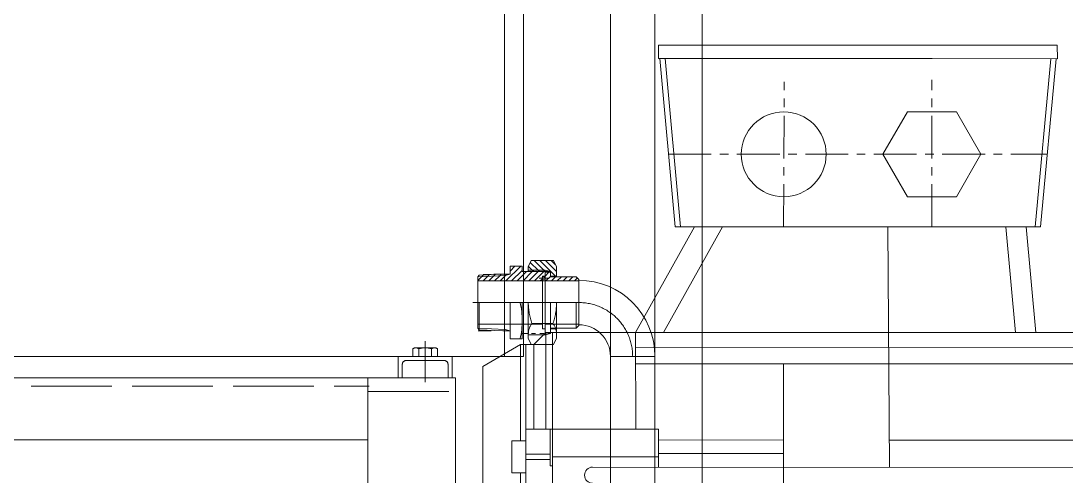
# Model space of a CAD drawing. Header units: inches. Extents: x 76 to 22091, y 292 to 17065.
# Drawn here: x 18816 to 19592, y 7491 to 7829 of the extents above; entities that cross this region are included whole.
import ezdxf

# ---------------------------------------------------------------- set-up
doc = ezdxf.new("R2010")
doc.units = ezdxf.units.IN
doc.header["$MEASUREMENT"] = 0
for name, pattern in [('ACAD_ISO02W100', [15, 12, -3]), ('CENTER', [50.8, 31.75, -6.35, 6.35, -6.35]), ('EB_DASH', [6, 3, -3])]:
    doc.linetypes.add(name, pattern=pattern)
for name, color, linetype, lineweight in [('CAXA0', 7, 'Continuous', 5), ('CAXA1', 5, 'CENTER', 5), ('CAXA3', 7, 'Continuous', 5), ('虚线', 6, 'ACAD_ISO02W100', 5)]:
    doc.layers.add(name, color=color, linetype=linetype, lineweight=lineweight)

msp = doc.modelspace()

# ---------------------------------------------------------------- linework, layer by layer
at = {"color": 7, "lineweight": 5}
for p, q in [((19189.02, 8290.15), (19189.02, 7580.16)), ((19175.02, 8276.15), (19175.02, 7580.16)), ((19253.52, 7192.13), (19253.52, 8210.02)), ((19286.52, 7192.13), (19286.52, 8210.02)), ((19321.52, 8189.16), (19321.52, 6939.16)), ((19289.16, 7811.2), (19289.15, 7801.2)), ((19382.16, 7811.16), (19289.16, 7811.2)), ((19382.16, 7811.16), (19492.16, 7811.16)), ((19492.16, 7811.16), (19585.16, 7811.13)), ((19585.16, 7811.13), (19585.17, 7801.13)), ((19382.15, 7801.16), (19289.15, 7801.2)), ((19290.07, 7801.2), (19301.48, 7676.27)), ((19294.09, 7801.2), (19305.5, 7676.27)), ((19382.16, 7801.16), (19492.16, 7801.16)), ((19492.15, 7801.16), (19585.17, 7801.13)), ((19580.22, 7801.13), (19568.75, 7676.27)), ((19584.24, 7801.13), (19572.77, 7676.27)), ((19315.99, 7676.27), (19272.22, 7597.89)), ((19336.61, 7676.27), (19292.84, 7597.9)), ((19572.77, 7676.27), (19301.48, 7676.27)), ((19459.44, 7676.27), (19460.71, 7497.82)), ((19546.89, 7676.27), (19554.15, 7597.97)), ((19561.95, 7676.27), (19569.22, 7597.98)), ((19192.52, 7646.66), (19194.7, 7651.33)), ((19194.7, 7651.33), (19211.34, 7651.33)), ((19213.52, 7646.66), (19211.34, 7651.33)), ((19155.02, 7639.3), (19156.06, 7640.35)), ((19156.06, 7640.35), (19173.54, 7641.16)), ((19167.02, 7641.16), (19179.02, 7641.16)), ((19173.54, 7641.16), (19179.02, 7641.16)), ((19179.02, 7647.16), (19179.02, 7641.16)), ((19188.02, 7647.16), (19179.02, 7647.16)), ((19188.02, 7647.16), (19188.02, 7643.06)), ((19188.02, 7643.06), (19192.52, 7643.06)), ((19192.52, 7646.66), (19192.52, 7643.06)), ((19192.52, 7644.16), (19205.02, 7644.16)), ((19205.02, 7643.06), (19203.92, 7644.16)), ((19205.02, 7643.06), (19205.02, 7620.16)), ((19205.02, 7642.56), (19209.02, 7642.56)), ((19209.02, 7643.06), (19209.02, 7639.16)), ((19213.52, 7646.66), (19213.52, 7639.16)), ((19155.02, 7639.3), (19155.02, 7601.01)), ((19155.02, 7636.16), (19230.02, 7636.16)), ((19203.05, 7639.66), (19205.02, 7639.66)), ((19203.05, 7639.66), (19203.05, 7620.16)), ((19209.02, 7639.66), (19213.52, 7639.66)), ((19209.02, 7639.66), (19213.52, 7639.66)), ((19228.02, 7639.16), (19209.02, 7639.16)), ((19230.02, 7637.16), (19228.02, 7639.16)), ((19230.02, 7637.16), (19230.02, 7603.16)), ((19230.02, 7636.66), (19230.02, 7603.16)), ((19156.06, 7599.96), (19156.06, 7620.16)), ((19179.02, 7593.16), (19179.02, 7620.16)), ((19228.02, 7601.16), (19228.02, 7620.16)), ((19230.02, 7603.16), (19228.02, 7601.16)), ((19155.02, 7601.01), (19156.06, 7599.96)), ((19156.06, 7599.96), (19173.54, 7599.16)), ((19173.54, 7599.16), (19179.02, 7599.16)), ((19188.02, 7597.26), (19192.52, 7597.26)), ((19196.73, 7589.06), (19205.62, 7597.89)), ((19205.62, 7597.89), (19205.6, 7526.16)), ((19205.62, 7597.89), (19272.22, 7597.89)), ((19210.62, 7597.89), (19210.62, 7460.36)), ((19272.22, 7597.89), (19598.16, 7597.98)), ((19272.28, 7526.11), (19272.22, 7597.89)), ((19158.8, 7572.63), (19186.73, 7589.07)), ((19179.02, 7593.16), (19188.02, 7593.16)), ((19186.72, 7589.07), (19196.73, 7589.06)), ((19186.72, 7589.07), (19186.72, 7517.43)), ((19190.73, 7589.07), (19190.69, 7460.36)), ((19196.73, 7589.06), (19196.73, 7526.15)), ((19272.24, 7586.67), (19818.57, 7586.51)), ((19253.52, 7580.16), (19286.52, 7580.16)), ((19158.8, 7572.63), (19158.78, 7522.63)), ((19381.97, 7574.77), (19272.24, 7574.77)), ((19272.24, 7574.77), (19818.57, 7574.61)), ((19381.97, 7574.77), (19381.7, 7182.63)), ((19073.52, 7564.16), (19073.52, 6964.16)), ((19210.62, 7526.17), (19190.71, 7526.14)), ((19208.74, 7498.96), (19208.74, 7526.17)), ((19289.18, 7526.09), (19210.34, 7526.17)), ((19289.17, 7518.12), (19289.18, 7526.09)), ((18598.52, 7518.16), (19073.52, 7518.16)), ((19158.75, 7391.43), (19158.78, 7522.63)), ((19180.3, 7517.42), (19190.71, 7517.44)), ((19180.3, 7493.76), (19180.3, 7517.42)), ((19289.17, 7518.12), (19381.88, 7518.08)), ((19289.17, 7497.97), (19289.17, 7518.12)), ((19460.57, 7518.03), (19823.57, 7517.77)), ((19208.74, 7507.62), (19190.7, 7507.6)), ((19208.74, 7503.62), (19190.7, 7503.6)), ((19289.17, 7505.7), (19210.62, 7505.62)), ((19289.17, 7508.12), (19381.88, 7508.08)), ((19180.3, 7493.76), (19190.7, 7493.76)), ((19186.72, 7493.76), (19186.72, 7460.36)), ((19208.74, 7498.96), (19210.62, 7498.96)), ((19240.04, 7498.01), (19823.57, 7497.51)), ((19234.28, 7492.02), (19234.28, 7492.01))]:
    msp.add_line(p, q, dxfattribs=at)
msp.add_lwpolyline([(19473.96, 7761.67), (19455.76, 7730.17), (19473.94, 7698.67), (19510.31, 7698.66), (19528.51, 7730.15), (19510.33, 7761.66)], close=True, dxfattribs=at)
for centre, radius in [((19382.14, 7730.16), 31.5), ((19203.97, 7638.23), 1.32)]:
    msp.add_circle(centre, radius, dxfattribs=at)
msp.add_arc((19240.28, 7492.01), 6, 90.32133, 270.27632, dxfattribs=at)
at = {"layer": 'CAXA0', "color": 7, "linetype": 'Continuous', "lineweight": 5}
for p, q in [((19199.77, 7644.16), (19194.25, 7649.67)), ((19204.01, 7644.16), (19196.83, 7651.33)), ((19212.75, 7639.66), (19201.07, 7651.33)), ((19213.52, 7643.14), (19205.32, 7651.33)), ((19212.53, 7648.36), (19209.56, 7651.33)), ((19159.04, 7640.49), (19157.99, 7639.44)), ((19163.49, 7640.69), (19162.44, 7639.64)), ((19167.93, 7640.9), (19166.89, 7639.85)), ((19172.38, 7641.1), (19171.33, 7640.05)), ((19175.86, 7640.34), (19171.68, 7636.16)), ((19176.68, 7641.16), (19175.86, 7640.34)), ((19186.92, 7647.16), (19175.92, 7636.16)), ((19182.68, 7647.16), (19179.02, 7643.5)), ((19188.02, 7644.01), (19180.16, 7636.16)), ((19191.31, 7643.06), (19184.41, 7636.16)), ((19195.55, 7643.06), (19188.65, 7636.16)), ((19195.53, 7644.16), (19192.7, 7646.98)), ((19198.27, 7641.54), (19192.89, 7636.16)), ((19196.63, 7643.06), (19195.53, 7644.16)), ((19199.79, 7643.06), (19198.27, 7641.54)), ((19200.87, 7643.06), (19199.77, 7644.16)), ((19204.03, 7643.06), (19200.82, 7639.84)), ((19207.78, 7642.56), (19205.02, 7639.8)), ((19157.99, 7639.44), (19155.02, 7636.47)), ((19162.44, 7639.64), (19158.95, 7636.16)), ((19166.89, 7639.85), (19163.19, 7636.16)), ((19171.33, 7640.05), (19167.43, 7636.16)), ((19200.82, 7639.84), (19197.13, 7636.16)), ((19202.81, 7637.59), (19201.38, 7636.16)), ((19203.45, 7638.23), (19202.81, 7637.59)), ((19204.61, 7639.39), (19203.97, 7638.75)), ((19205.02, 7639.8), (19204.88, 7639.66)), ((19209.02, 7639.55), (19205.62, 7636.16)), ((19212.86, 7639.16), (19209.86, 7636.16)), ((19217.1, 7639.16), (19214.1, 7636.16)), ((19221.35, 7639.16), (19218.35, 7636.16)), ((19225.59, 7639.16), (19222.59, 7636.16)), ((19228.92, 7638.25), (19226.83, 7636.16))]:
    msp.add_line(p, q, dxfattribs=at)
at = {"layer": 'CAXA1', "linetype": 'CENTER', "lineweight": 5}
for p, q in [((19381.97, 7676.27), (19382.53, 7784.06)), ((19492.14, 7676.27), (19492.14, 7785.48)), ((19296.56, 7730.16), (19577.72, 7730.16))]:
    msp.add_line(p, q, dxfattribs=at)
at = {"layer": 'CAXA1', "linetype": 'CENTER', "lineweight": 5, "ltscale": 3}
for p, q in [((19207.29, 7638.23), (19200.64, 7638.23)), ((19230.02, 7620.16), (19151.29, 7620.16)), ((19151.29, 7620.16), (19226.02, 7620.16)), ((19207.29, 7620.16), (19200.64, 7620.16)), ((19116.02, 7591.42), (19116.02, 7561.16))]:
    msp.add_line(p, q, dxfattribs=at)
msp.add_arc((19230.02, 7580.16), 40, 0, 90, dxfattribs=at)
at = {"layer": 'CAXA3', "color": 7, "lineweight": 5}
for p, q in [((19155.02, 7639.3), (19175.49, 7640.25)), ((19155.02, 7601.01), (19175.49, 7600.07)), ((18578.52, 7564.16), (19138.52, 7564.16))]:
    msp.add_line(p, q, dxfattribs=at)
at = {"layer": 'CAXA3', "color": 7, "linetype": 'Continuous', "lineweight": 5}
for p, q in [((19165.02, 7641.06), (19159.11, 7641.06)), ((19175.49, 7640.25), (19179.02, 7641.16)), ((19189.02, 7643.06), (19209.02, 7643.06)), ((19209.02, 7643.06), (19205.02, 7644.16)), ((19165.02, 7599.25), (19155.28, 7599.25)), ((19175.49, 7600.07), (19179.02, 7599.16)), ((19175.49, 7600.07), (19179.02, 7599.16)), ((19189.02, 7580.16), (18483.02, 7580.16)), ((19096.02, 7580.16), (19096.02, 7564.16)), ((19136.02, 7580.16), (19136.02, 7564.16)), ((19286.52, 7580.16), (19253.52, 7580.16)), ((19138.52, 7564.16), (19138.52, 6964.16))]:
    msp.add_line(p, q, dxfattribs=at)
at = {"layer": 'CAXA3', "color": 7, "linetype": 'EB_DASH', "lineweight": 5}
for p, q in [((19189.02, 7597.26), (19209.02, 7597.26)), ((19209.02, 7597.26), (19205.02, 7596.16))]:
    msp.add_line(p, q, dxfattribs=at)
at = {"layer": 'CAXA3', "color": 7, "linetype": 'Continuous', "lineweight": 5}
for radius in [56.5, 23.5]:
    msp.add_arc((19230.02, 7580.16), radius, 0, 90, dxfattribs=at)
at = {"layer": '虚线', "color": 7, "lineweight": 5, "ltscale": 5}
for p, q in [((19188.02, 7593.16), (19188.02, 7620.16)), ((19192.52, 7620.16), (19192.52, 7593.65)), ((19203.05, 7620.16), (19203.05, 7600.66)), ((19205.02, 7620.16), (19205.02, 7597.26)), ((19209.02, 7597.26), (19209.02, 7620.16)), ((19213.52, 7593.65), (19213.52, 7620.16)), ((19155.02, 7604.16), (19203.05, 7604.16)), ((19195.28, 7604.57), (19210.82, 7604.57)), ((19205.02, 7604.16), (19230.02, 7604.16)), ((19188.02, 7597.26), (19192.58, 7597.26)), ((19205.02, 7596.16), (19192.52, 7596.16)), ((19192.52, 7593.65), (19194.7, 7588.98)), ((19203.05, 7600.66), (19205.02, 7600.66)), ((19205.02, 7597.26), (19203.92, 7596.16)), ((19205.02, 7597.76), (19209.02, 7597.76)), ((19213.52, 7601.16), (19209.02, 7601.16)), ((19213.52, 7600.66), (19209.02, 7600.66)), ((19213.52, 7593.65), (19211.34, 7588.98)), ((19228.02, 7601.16), (19213.52, 7601.16)), ((19122.94, 7586.56), (19109.09, 7586.56)), ((19194.7, 7588.98), (19211.34, 7588.98)), ((19106.78, 7585.83), (19106.78, 7580.16)), ((19111.4, 7585.83), (19111.4, 7580.16)), ((19120.64, 7585.83), (19120.64, 7580.16)), ((19125.25, 7585.83), (19125.25, 7580.16)), ((19099.02, 7574.16), (19099.02, 7564.16)), ((19130.02, 7577.16), (19102.02, 7577.16)), ((19133.02, 7574.16), (19133.02, 7564.16)), ((18598.52, 7558.16), (19074.38, 7558.16)), ((19073.52, 7554.16), (19138.52, 7554.16))]:
    msp.add_line(p, q, dxfattribs=at)
for centre, radius, start, end in [((19126.52, 7606.66), 61.5, 347.31962, 12.68038), ((19238.92, 7620.16), 46.35, 180.00225, 199.65441), ((19167.17, 7620.16), 46.35, 340.34783, 0), ((19205.18, 7596.77), 12.6, 141.7922, 177.80533), ((19200.91, 7596.77), 12.6, 0, 38.2078), ((19109.09, 7582.53), 4.02, 54.96996, 125.03004), ((19116.02, 7571.56), 15, 72.06607, 107.93393), ((19122.94, 7582.53), 4.02, 54.96996, 125.03004), ((19102.02, 7574.16), 3, 90, 180), ((19130.02, 7574.16), 3, 0, 90)]:
    msp.add_arc(centre, radius, start, end, dxfattribs=at)

doc.saveas('drawing.dxf')
